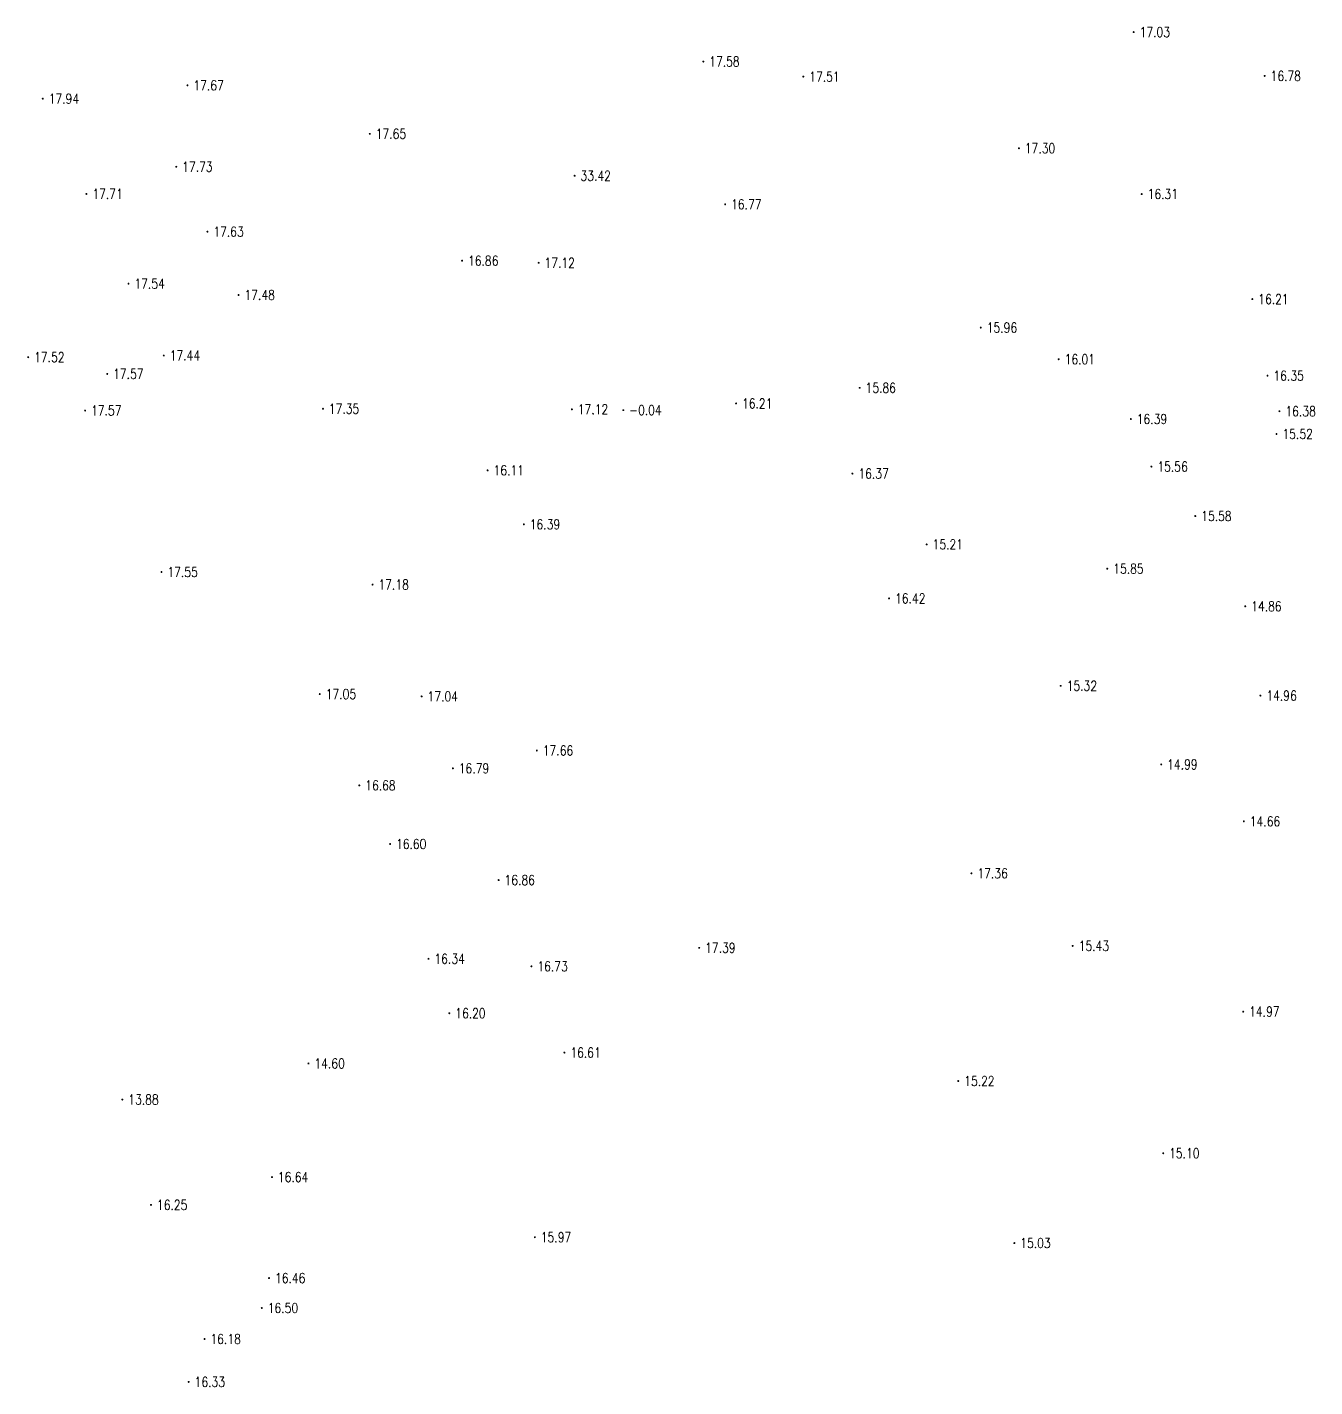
# Model space of a CAD drawing. Extents: x 476861 to 479475, y 2367369 to 2370541.
# Drawn here: x 478489.3 to 478619.9, y 2369786 to 2369923.9 of the extents above; entities that cross this region are included whole.
import ezdxf
from ezdxf.enums import TextEntityAlignment as Align

# ---------------------------------------------------------------- set-up
doc = ezdxf.new("R2010")
doc.units = 0
doc.header["$LTSCALE"] = 0.5
doc.layers.get('0').update_dxf_attribs({"linetype": 'CONTINUOUS'})
doc.layers.add('GCD', color=1, linetype='CONTINUOUS')
doc.styles.add('HZ', font='rs.shx', dxfattribs={"width": 0.8, "bigfont": 'hztxt.shx'})

# ---------------------------------------------------------------- blocks, each defined once
blk = doc.blocks.new('GC200')
at = {"linetype": 'Continuous', "const_width": 0.2, "flags": 128}
blk.add_lwpolyline([(-0.1, 0, 1), (0.1, 0, 1)], format="xyb", close=True, dxfattribs=at)

msp = doc.modelspace()

# ---------------------------------------------------------------- block references
at = {"layer": 'GCD', "linetype": 'Continuous'}
ref = msp.add_blockref('GC200', (478601.493, 2369923.422, 17.034), dxfattribs=dict(at, xscale=0.5, yscale=0.5, zscale=0.5))
ref.add_attrib('height', '17.03', dxfattribs={"linetype": 'Continuous', "height": 1, "style": 'HZ', "width": 0.8}).set_placement((478602.093, 2369923.422, 17.034), align=Align.MIDDLE_LEFT)
ref = msp.add_blockref('GC200', (478557.838, 2369920.436, 17.583), dxfattribs=dict(at, xscale=0.5, yscale=0.5, zscale=0.5))
ref.add_attrib('height', '17.58', dxfattribs={"linetype": 'Continuous', "height": 1, "style": 'HZ', "width": 0.8}).set_placement((478558.438, 2369920.436, 17.583), align=Align.MIDDLE_LEFT)
ref = msp.add_blockref('GC200', (478614.774, 2369918.98, 16.777), dxfattribs=dict(at, xscale=0.5, yscale=0.5, zscale=0.5))
ref.add_attrib('height', '16.78', dxfattribs={"linetype": 'Continuous', "height": 1, "style": 'HZ', "width": 0.8}).set_placement((478615.374, 2369918.98, 16.777), align=Align.MIDDLE_LEFT)
ref = msp.add_blockref('GC200', (478505.515, 2369918.017, 17.67), dxfattribs=dict(at, xscale=0.5, yscale=0.5, zscale=0.5))
ref.add_attrib('height', '17.67', dxfattribs={"linetype": 'Continuous', "height": 1, "style": 'HZ', "width": 0.8}).set_placement((478506.115, 2369918.017, 17.67), align=Align.MIDDLE_LEFT)
ref = msp.add_blockref('GC200', (478567.98, 2369918.906, 17.511), dxfattribs=dict(at, xscale=0.5, yscale=0.5, zscale=0.5))
ref.add_attrib('height', '17.51', dxfattribs={"linetype": 'Continuous', "height": 1, "style": 'HZ', "width": 0.8}).set_placement((478568.58, 2369918.906, 17.511), align=Align.MIDDLE_LEFT)
ref = msp.add_blockref('GC200', (478490.84, 2369916.667, 17.941), dxfattribs=dict(at, xscale=0.5, yscale=0.5, zscale=0.5))
ref.add_attrib('height', '17.94', dxfattribs={"linetype": 'Continuous', "height": 1, "style": 'HZ', "width": 0.8}).set_placement((478491.44, 2369916.667, 17.941), align=Align.MIDDLE_LEFT)
ref = msp.add_blockref('GC200', (478524.009, 2369913.103, 17.65), dxfattribs=dict(at, xscale=0.5, yscale=0.5, zscale=0.5))
ref.add_attrib('height', '17.65', dxfattribs={"linetype": 'Continuous', "height": 1, "style": 'HZ', "width": 0.8}).set_placement((478524.609, 2369913.103, 17.65), align=Align.MIDDLE_LEFT)
ref = msp.add_blockref('GC200', (478589.848, 2369911.641, 17.303), dxfattribs=dict(at, xscale=0.5, yscale=0.5, zscale=0.5))
ref.add_attrib('height', '17.30', dxfattribs={"linetype": 'Continuous', "height": 1, "style": 'HZ', "width": 0.8}).set_placement((478590.448, 2369911.641, 17.303), align=Align.MIDDLE_LEFT)
ref = msp.add_blockref('GC200', (478504.378, 2369909.76, 17.734), dxfattribs=dict(at, xscale=0.5, yscale=0.5, zscale=0.5))
ref.add_attrib('height', '17.73', dxfattribs={"linetype": 'Continuous', "height": 1, "style": 'HZ', "width": 0.8}).set_placement((478504.978, 2369909.76, 17.734), align=Align.MIDDLE_LEFT)
ref = msp.add_blockref('GC200', (478544.782, 2369908.848, 33.42), dxfattribs=dict(at, xscale=0.5, yscale=0.5, zscale=0.5))
ref.add_attrib('height', '33.42', dxfattribs={"linetype": 'Continuous', "height": 1, "style": 'HZ', "width": 0.8}).set_placement((478545.382, 2369908.848, 33.42), align=Align.MIDDLE_LEFT)
ref = msp.add_blockref('GC200', (478495.266, 2369907.009, 17.706), dxfattribs=dict(at, xscale=0.5, yscale=0.5, zscale=0.5))
ref.add_attrib('height', '17.71', dxfattribs={"linetype": 'Continuous', "height": 1, "style": 'HZ', "width": 0.8}).set_placement((478495.866, 2369907.009, 17.706), align=Align.MIDDLE_LEFT)
ref = msp.add_blockref('GC200', (478602.303, 2369906.995, 16.314), dxfattribs=dict(at, xscale=0.5, yscale=0.5, zscale=0.5))
ref.add_attrib('height', '16.31', dxfattribs={"linetype": 'Continuous', "height": 1, "style": 'HZ', "width": 0.8}).set_placement((478602.903, 2369906.995, 16.314), align=Align.MIDDLE_LEFT)
ref = msp.add_blockref('GC200', (478560.056, 2369905.951, 16.774), dxfattribs=dict(at, xscale=0.5, yscale=0.5, zscale=0.5))
ref.add_attrib('height', '16.77', dxfattribs={"linetype": 'Continuous', "height": 1, "style": 'HZ', "width": 0.8}).set_placement((478560.656, 2369905.951, 16.774), align=Align.MIDDLE_LEFT)
ref = msp.add_blockref('GC200', (478507.538, 2369903.181, 17.629), dxfattribs=dict(at, xscale=0.5, yscale=0.5, zscale=0.5))
ref.add_attrib('height', '17.63', dxfattribs={"linetype": 'Continuous', "height": 1, "style": 'HZ', "width": 0.8}).set_placement((478508.138, 2369903.181, 17.629), align=Align.MIDDLE_LEFT)
ref = msp.add_blockref('GC200', (478533.369, 2369900.231, 16.855), dxfattribs=dict(at, xscale=0.5, yscale=0.5, zscale=0.5))
ref.add_attrib('height', '16.86', dxfattribs={"linetype": 'Continuous', "height": 1, "style": 'HZ', "width": 0.8}).set_placement((478533.969, 2369900.231, 16.855), align=Align.MIDDLE_LEFT)
ref = msp.add_blockref('GC200', (478541.131, 2369900.019, 17.12), dxfattribs=dict(at, xscale=0.5, yscale=0.5, zscale=0.5))
ref.add_attrib('height', '17.12', dxfattribs={"linetype": 'Continuous', "height": 1, "style": 'HZ', "width": 0.8}).set_placement((478541.731, 2369900.019, 17.12), align=Align.MIDDLE_LEFT)
ref = msp.add_blockref('GC200', (478499.533, 2369897.908, 17.539), dxfattribs=dict(at, xscale=0.5, yscale=0.5, zscale=0.5))
ref.add_attrib('height', '17.54', dxfattribs={"linetype": 'Continuous', "height": 1, "style": 'HZ', "width": 0.8}).set_placement((478500.133, 2369897.908, 17.539), align=Align.MIDDLE_LEFT)
ref = msp.add_blockref('GC200', (478510.696, 2369896.758, 17.481), dxfattribs=dict(at, xscale=0.5, yscale=0.5, zscale=0.5))
ref.add_attrib('height', '17.48', dxfattribs={"linetype": 'Continuous', "height": 1, "style": 'HZ', "width": 0.8}).set_placement((478511.296, 2369896.758, 17.481), align=Align.MIDDLE_LEFT)
ref = msp.add_blockref('GC200', (478613.524, 2369896.334, 16.209), dxfattribs=dict(at, xscale=0.5, yscale=0.5, zscale=0.5))
ref.add_attrib('height', '16.21', dxfattribs={"linetype": 'Continuous', "height": 1, "style": 'HZ', "width": 0.8}).set_placement((478614.124, 2369896.334, 16.209), align=Align.MIDDLE_LEFT)
ref = msp.add_blockref('GC200', (478585.982, 2369893.449, 15.96), dxfattribs=dict(at, xscale=0.5, yscale=0.5, zscale=0.5))
ref.add_attrib('height', '15.96', dxfattribs={"linetype": 'Continuous', "height": 1, "style": 'HZ', "width": 0.8}).set_placement((478586.582, 2369893.449, 15.96), align=Align.MIDDLE_LEFT)
ref = msp.add_blockref('GC200', (478489.36, 2369890.444, 17.521), dxfattribs=dict(at, xscale=0.5, yscale=0.5, zscale=0.5))
ref.add_attrib('height', '17.52', dxfattribs={"linetype": 'Continuous', "height": 1, "style": 'HZ', "width": 0.8}).set_placement((478489.96, 2369890.444, 17.521), align=Align.MIDDLE_LEFT)
ref = msp.add_blockref('GC200', (478503.113, 2369890.615, 17.441), dxfattribs=dict(at, xscale=0.5, yscale=0.5, zscale=0.5))
ref.add_attrib('height', '17.44', dxfattribs={"linetype": 'Continuous', "height": 1, "style": 'HZ', "width": 0.8}).set_placement((478503.713, 2369890.615, 17.441), align=Align.MIDDLE_LEFT)
ref = msp.add_blockref('GC200', (478593.884, 2369890.238, 16.008), dxfattribs=dict(at, xscale=0.5, yscale=0.5, zscale=0.5))
ref.add_attrib('height', '16.01', dxfattribs={"linetype": 'Continuous', "height": 1, "style": 'HZ', "width": 0.8}).set_placement((478594.484, 2369890.238, 16.008), align=Align.MIDDLE_LEFT)
ref = msp.add_blockref('GC200', (478497.375, 2369888.748, 17.565), dxfattribs=dict(at, xscale=0.5, yscale=0.5, zscale=0.5))
ref.add_attrib('height', '17.57', dxfattribs={"linetype": 'Continuous', "height": 1, "style": 'HZ', "width": 0.8}).set_placement((478497.975, 2369888.748, 17.565), align=Align.MIDDLE_LEFT)
ref = msp.add_blockref('GC200', (478615.063, 2369888.563, 16.35), dxfattribs=dict(at, xscale=0.5, yscale=0.5, zscale=0.5))
ref.add_attrib('height', '16.35', dxfattribs={"linetype": 'Continuous', "height": 1, "style": 'HZ', "width": 0.8}).set_placement((478615.663, 2369888.563, 16.35), align=Align.MIDDLE_LEFT)
ref = msp.add_blockref('GC200', (478573.696, 2369887.337, 15.863), dxfattribs=dict(at, xscale=0.5, yscale=0.5, zscale=0.5))
ref.add_attrib('height', '15.86', dxfattribs={"linetype": 'Continuous', "height": 1, "style": 'HZ', "width": 0.8}).set_placement((478574.296, 2369887.337, 15.863), align=Align.MIDDLE_LEFT)
ref = msp.add_blockref('GC200', (478495.136, 2369885.032, 17.565), dxfattribs=dict(at, xscale=0.5, yscale=0.5, zscale=0.5))
ref.add_attrib('height', '17.57', dxfattribs={"linetype": 'Continuous', "height": 1, "style": 'HZ', "width": 0.8}).set_placement((478495.736, 2369885.032, 17.565), align=Align.MIDDLE_LEFT)
ref = msp.add_blockref('GC200', (478519.258, 2369885.209, 17.35), dxfattribs=dict(at, xscale=0.5, yscale=0.5, zscale=0.5))
ref.add_attrib('height', '17.35', dxfattribs={"linetype": 'Continuous', "height": 1, "style": 'HZ', "width": 0.8}).set_placement((478519.858, 2369885.209, 17.35), align=Align.MIDDLE_LEFT)
ref = msp.add_blockref('GC200', (478544.506, 2369885.159, 17.12), dxfattribs=dict(at, xscale=0.5, yscale=0.5, zscale=0.5))
ref.add_attrib('height', '17.12', dxfattribs={"linetype": 'Continuous', "height": 1, "style": 'HZ', "width": 0.8}).set_placement((478545.106, 2369885.159, 17.12), align=Align.MIDDLE_LEFT)
ref = msp.add_blockref('GC200', (478549.723, 2369885.07, -0.044), dxfattribs=dict(at, xscale=0.5, yscale=0.5, zscale=0.5))
ref.add_attrib('height', '-0.04', dxfattribs={"linetype": 'Continuous', "height": 1, "style": 'HZ', "width": 0.8}).set_placement((478550.323, 2369885.07, -0.044), align=Align.MIDDLE_LEFT)
ref = msp.add_blockref('GC200', (478561.161, 2369885.75, 16.21), dxfattribs=dict(at, xscale=0.5, yscale=0.5, zscale=0.5))
ref.add_attrib('height', '16.21', dxfattribs={"linetype": 'Continuous', "height": 1, "style": 'HZ', "width": 0.8}).set_placement((478561.761, 2369885.75, 16.21), align=Align.MIDDLE_LEFT)
ref = msp.add_blockref('GC200', (478616.277, 2369884.963, 16.376), dxfattribs=dict(at, xscale=0.5, yscale=0.5, zscale=0.5))
ref.add_attrib('height', '16.38', dxfattribs={"linetype": 'Continuous', "height": 1, "style": 'HZ', "width": 0.8}).set_placement((478616.877, 2369884.963, 16.376), align=Align.MIDDLE_LEFT)
ref = msp.add_blockref('GC200', (478601.203, 2369884.167, 16.388), dxfattribs=dict(at, xscale=0.5, yscale=0.5, zscale=0.5))
ref.add_attrib('height', '16.39', dxfattribs={"linetype": 'Continuous', "height": 1, "style": 'HZ', "width": 0.8}).set_placement((478601.803, 2369884.167, 16.388), align=Align.MIDDLE_LEFT)
ref = msp.add_blockref('GC200', (478615.975, 2369882.654, 15.516), dxfattribs=dict(at, xscale=0.5, yscale=0.5, zscale=0.5))
ref.add_attrib('height', '15.52', dxfattribs={"linetype": 'Continuous', "height": 1, "style": 'HZ', "width": 0.8}).set_placement((478616.575, 2369882.654, 15.516), align=Align.MIDDLE_LEFT)
ref = msp.add_blockref('GC200', (478535.961, 2369878.964, 16.11), dxfattribs=dict(at, xscale=0.5, yscale=0.5, zscale=0.5))
ref.add_attrib('height', '16.11', dxfattribs={"linetype": 'Continuous', "height": 1, "style": 'HZ', "width": 0.8}).set_placement((478536.561, 2369878.964, 16.11), align=Align.MIDDLE_LEFT)
ref = msp.add_blockref('GC200', (478603.287, 2369879.348, 15.564), dxfattribs=dict(at, xscale=0.5, yscale=0.5, zscale=0.5))
ref.add_attrib('height', '15.56', dxfattribs={"linetype": 'Continuous', "height": 1, "style": 'HZ', "width": 0.8}).set_placement((478603.887, 2369879.348, 15.564), align=Align.MIDDLE_LEFT)
ref = msp.add_blockref('GC200', (478572.964, 2369878.636, 16.369), dxfattribs=dict(at, xscale=0.5, yscale=0.5, zscale=0.5))
ref.add_attrib('height', '16.37', dxfattribs={"linetype": 'Continuous', "height": 1, "style": 'HZ', "width": 0.8}).set_placement((478573.564, 2369878.636, 16.369), align=Align.MIDDLE_LEFT)
ref = msp.add_blockref('GC200', (478539.637, 2369873.481, 16.388), dxfattribs=dict(at, xscale=0.5, yscale=0.5, zscale=0.5))
ref.add_attrib('height', '16.39', dxfattribs={"linetype": 'Continuous', "height": 1, "style": 'HZ', "width": 0.8}).set_placement((478540.237, 2369873.481, 16.388), align=Align.MIDDLE_LEFT)
ref = msp.add_blockref('GC200', (478607.741, 2369874.331, 15.582), dxfattribs=dict(at, xscale=0.5, yscale=0.5, zscale=0.5))
ref.add_attrib('height', '15.58', dxfattribs={"linetype": 'Continuous', "height": 1, "style": 'HZ', "width": 0.8}).set_placement((478608.341, 2369874.331, 15.582), align=Align.MIDDLE_LEFT)
ref = msp.add_blockref('GC200', (478580.492, 2369871.455, 15.21), dxfattribs=dict(at, xscale=0.5, yscale=0.5, zscale=0.5))
ref.add_attrib('height', '15.21', dxfattribs={"linetype": 'Continuous', "height": 1, "style": 'HZ', "width": 0.8}).set_placement((478581.092, 2369871.455, 15.21), align=Align.MIDDLE_LEFT)
ref = msp.add_blockref('GC200', (478502.881, 2369868.65, 17.547), dxfattribs=dict(at, xscale=0.5, yscale=0.5, zscale=0.5))
ref.add_attrib('height', '17.55', dxfattribs={"linetype": 'Continuous', "height": 1, "style": 'HZ', "width": 0.8}).set_placement((478503.481, 2369868.65, 17.547), align=Align.MIDDLE_LEFT)
ref = msp.add_blockref('GC200', (478598.814, 2369868.99, 15.849), dxfattribs=dict(at, xscale=0.5, yscale=0.5, zscale=0.5))
ref.add_attrib('height', '15.85', dxfattribs={"linetype": 'Continuous', "height": 1, "style": 'HZ', "width": 0.8}).set_placement((478599.414, 2369868.99, 15.849), align=Align.MIDDLE_LEFT)
ref = msp.add_blockref('GC200', (478524.286, 2369867.377, 17.179), dxfattribs=dict(at, xscale=0.5, yscale=0.5, zscale=0.5))
ref.add_attrib('height', '17.18', dxfattribs={"linetype": 'Continuous', "height": 1, "style": 'HZ', "width": 0.8}).set_placement((478524.886, 2369867.377, 17.179), align=Align.MIDDLE_LEFT)
ref = msp.add_blockref('GC200', (478576.683, 2369865.973, 16.42), dxfattribs=dict(at, xscale=0.5, yscale=0.5, zscale=0.5))
ref.add_attrib('height', '16.42', dxfattribs={"linetype": 'Continuous', "height": 1, "style": 'HZ', "width": 0.8}).set_placement((478577.283, 2369865.973, 16.42), align=Align.MIDDLE_LEFT)
ref = msp.add_blockref('GC200', (478612.807, 2369865.173, 14.86), dxfattribs=dict(at, xscale=0.5, yscale=0.5, zscale=0.5))
ref.add_attrib('height', '14.86', dxfattribs={"linetype": 'Continuous', "height": 1, "style": 'HZ', "width": 0.8}).set_placement((478613.407, 2369865.173, 14.86), align=Align.MIDDLE_LEFT)
ref = msp.add_blockref('GC200', (478594.09, 2369857.104, 15.32), dxfattribs=dict(at, xscale=0.5, yscale=0.5, zscale=0.5))
ref.add_attrib('height', '15.32', dxfattribs={"linetype": 'Continuous', "height": 1, "style": 'HZ', "width": 0.8}).set_placement((478594.69, 2369857.104, 15.32), align=Align.MIDDLE_LEFT)
ref = msp.add_blockref('GC200', (478518.938, 2369856.266, 17.051), dxfattribs=dict(at, xscale=0.5, yscale=0.5, zscale=0.5))
ref.add_attrib('height', '17.05', dxfattribs={"linetype": 'Continuous', "height": 1, "style": 'HZ', "width": 0.8}).set_placement((478519.538, 2369856.266, 17.051), align=Align.MIDDLE_LEFT)
ref = msp.add_blockref('GC200', (478529.267, 2369856.033, 17.038), dxfattribs=dict(at, xscale=0.5, yscale=0.5, zscale=0.5))
ref.add_attrib('height', '17.04', dxfattribs={"linetype": 'Continuous', "height": 1, "style": 'HZ', "width": 0.8}).set_placement((478529.867, 2369856.033, 17.038), align=Align.MIDDLE_LEFT)
ref = msp.add_blockref('GC200', (478614.344, 2369856.117, 14.96), dxfattribs=dict(at, xscale=0.5, yscale=0.5, zscale=0.5))
ref.add_attrib('height', '14.96', dxfattribs={"linetype": 'Continuous', "height": 1, "style": 'HZ', "width": 0.8}).set_placement((478614.944, 2369856.117, 14.96), align=Align.MIDDLE_LEFT)
ref = msp.add_blockref('GC200', (478540.952, 2369850.541, 17.66), dxfattribs=dict(at, xscale=0.5, yscale=0.5, zscale=0.5))
ref.add_attrib('height', '17.66', dxfattribs={"linetype": 'Continuous', "height": 1, "style": 'HZ', "width": 0.8}).set_placement((478541.552, 2369850.541, 17.66), align=Align.MIDDLE_LEFT)
ref = msp.add_blockref('GC200', (478532.439, 2369848.73, 16.789), dxfattribs=dict(at, xscale=0.5, yscale=0.5, zscale=0.5))
ref.add_attrib('height', '16.79', dxfattribs={"linetype": 'Continuous', "height": 1, "style": 'HZ', "width": 0.8}).set_placement((478533.039, 2369848.73, 16.789), align=Align.MIDDLE_LEFT)
ref = msp.add_blockref('GC200', (478604.281, 2369849.128, 14.985), dxfattribs=dict(at, xscale=0.5, yscale=0.5, zscale=0.5))
ref.add_attrib('height', '14.99', dxfattribs={"linetype": 'Continuous', "height": 1, "style": 'HZ', "width": 0.8}).set_placement((478604.881, 2369849.128, 14.985), align=Align.MIDDLE_LEFT)
ref = msp.add_blockref('GC200', (478522.946, 2369847.005, 16.679), dxfattribs=dict(at, xscale=0.5, yscale=0.5, zscale=0.5))
ref.add_attrib('height', '16.68', dxfattribs={"linetype": 'Continuous', "height": 1, "style": 'HZ', "width": 0.8}).set_placement((478523.546, 2369847.005, 16.679), align=Align.MIDDLE_LEFT)
ref = msp.add_blockref('GC200', (478612.662, 2369843.351, 14.664), dxfattribs=dict(at, xscale=0.5, yscale=0.5, zscale=0.5))
ref.add_attrib('height', '14.66', dxfattribs={"linetype": 'Continuous', "height": 1, "style": 'HZ', "width": 0.8}).set_placement((478613.262, 2369843.351, 14.664), align=Align.MIDDLE_LEFT)
ref = msp.add_blockref('GC200', (478526.065, 2369841.058, 16.596), dxfattribs=dict(at, xscale=0.5, yscale=0.5, zscale=0.5))
ref.add_attrib('height', '16.60', dxfattribs={"linetype": 'Continuous', "height": 1, "style": 'HZ', "width": 0.8}).set_placement((478526.665, 2369841.058, 16.596), align=Align.MIDDLE_LEFT)
ref = msp.add_blockref('GC200', (478585.034, 2369838.086, 17.36), dxfattribs=dict(at, xscale=0.5, yscale=0.5, zscale=0.5))
ref.add_attrib('height', '17.36', dxfattribs={"linetype": 'Continuous', "height": 1, "style": 'HZ', "width": 0.8}).set_placement((478585.634, 2369838.086, 17.36), align=Align.MIDDLE_LEFT)
ref = msp.add_blockref('GC200', (478537.075, 2369837.397, 16.856), dxfattribs=dict(at, xscale=0.5, yscale=0.5, zscale=0.5))
ref.add_attrib('height', '16.86', dxfattribs={"linetype": 'Continuous', "height": 1, "style": 'HZ', "width": 0.8}).set_placement((478537.675, 2369837.397, 16.856), align=Align.MIDDLE_LEFT)
ref = msp.add_blockref('GC200', (478595.306, 2369830.721, 15.43), dxfattribs=dict(at, xscale=0.5, yscale=0.5, zscale=0.5))
ref.add_attrib('height', '15.43', dxfattribs={"linetype": 'Continuous', "height": 1, "style": 'HZ', "width": 0.8}).set_placement((478595.906, 2369830.721, 15.43), align=Align.MIDDLE_LEFT)
ref = msp.add_blockref('GC200', (478529.965, 2369829.411, 16.338), dxfattribs=dict(at, xscale=0.5, yscale=0.5, zscale=0.5))
ref.add_attrib('height', '16.34', dxfattribs={"linetype": 'Continuous', "height": 1, "style": 'HZ', "width": 0.8}).set_placement((478530.565, 2369829.411, 16.338), align=Align.MIDDLE_LEFT)
ref = msp.add_blockref('GC200', (478557.422, 2369830.524, 17.392), dxfattribs=dict(at, xscale=0.5, yscale=0.5, zscale=0.5))
ref.add_attrib('height', '17.39', dxfattribs={"linetype": 'Continuous', "height": 1, "style": 'HZ', "width": 0.8}).set_placement((478558.022, 2369830.524, 17.392), align=Align.MIDDLE_LEFT)
ref = msp.add_blockref('GC200', (478540.402, 2369828.644, 16.731), dxfattribs=dict(at, xscale=0.5, yscale=0.5, zscale=0.5))
ref.add_attrib('height', '16.73', dxfattribs={"linetype": 'Continuous', "height": 1, "style": 'HZ', "width": 0.8}).set_placement((478541.002, 2369828.644, 16.731), align=Align.MIDDLE_LEFT)
ref = msp.add_blockref('GC200', (478532.074, 2369823.888, 16.2), dxfattribs=dict(at, xscale=0.5, yscale=0.5, zscale=0.5))
ref.add_attrib('height', '16.20', dxfattribs={"linetype": 'Continuous', "height": 1, "style": 'HZ', "width": 0.8}).set_placement((478532.674, 2369823.888, 16.2), align=Align.MIDDLE_LEFT)
ref = msp.add_blockref('GC200', (478612.596, 2369824.057, 14.97), dxfattribs=dict(at, xscale=0.5, yscale=0.5, zscale=0.5))
ref.add_attrib('height', '14.97', dxfattribs={"linetype": 'Continuous', "height": 1, "style": 'HZ', "width": 0.8}).set_placement((478613.196, 2369824.057, 14.97), align=Align.MIDDLE_LEFT)
ref = msp.add_blockref('GC200', (478543.749, 2369819.901, 16.61), dxfattribs=dict(at, xscale=0.5, yscale=0.5, zscale=0.5))
ref.add_attrib('height', '16.61', dxfattribs={"linetype": 'Continuous', "height": 1, "style": 'HZ', "width": 0.8}).set_placement((478544.349, 2369819.901, 16.61), align=Align.MIDDLE_LEFT)
ref = msp.add_blockref('GC200', (478517.79, 2369818.793, 14.6), dxfattribs=dict(at, xscale=0.5, yscale=0.5, zscale=0.5))
ref.add_attrib('height', '14.60', dxfattribs={"linetype": 'Continuous', "height": 1, "style": 'HZ', "width": 0.8}).set_placement((478518.39, 2369818.793, 14.6), align=Align.MIDDLE_LEFT)
ref = msp.add_blockref('GC200', (478583.701, 2369817.013, 15.22), dxfattribs=dict(at, xscale=0.5, yscale=0.5, zscale=0.5))
ref.add_attrib('height', '15.22', dxfattribs={"linetype": 'Continuous', "height": 1, "style": 'HZ', "width": 0.8}).set_placement((478584.301, 2369817.013, 15.22), align=Align.MIDDLE_LEFT)
ref = msp.add_blockref('GC200', (478498.912, 2369815.133, 13.884), dxfattribs=dict(at, xscale=0.5, yscale=0.5, zscale=0.5))
ref.add_attrib('height', '13.88', dxfattribs={"linetype": 'Continuous', "height": 1, "style": 'HZ', "width": 0.8}).set_placement((478499.512, 2369815.133, 13.884), align=Align.MIDDLE_LEFT)
ref = msp.add_blockref('GC200', (478604.483, 2369809.686, 15.1), dxfattribs=dict(at, xscale=0.5, yscale=0.5, zscale=0.5))
ref.add_attrib('height', '15.10', dxfattribs={"linetype": 'Continuous', "height": 1, "style": 'HZ', "width": 0.8}).set_placement((478605.083, 2369809.686, 15.1), align=Align.MIDDLE_LEFT)
ref = msp.add_blockref('GC200', (478514.086, 2369807.266, 16.639), dxfattribs=dict(at, xscale=0.5, yscale=0.5, zscale=0.5))
ref.add_attrib('height', '16.64', dxfattribs={"linetype": 'Continuous', "height": 1, "style": 'HZ', "width": 0.8}).set_placement((478514.686, 2369807.266, 16.639), align=Align.MIDDLE_LEFT)
ref = msp.add_blockref('GC200', (478501.82, 2369804.447, 16.254), dxfattribs=dict(at, xscale=0.5, yscale=0.5, zscale=0.5))
ref.add_attrib('height', '16.25', dxfattribs={"linetype": 'Continuous', "height": 1, "style": 'HZ', "width": 0.8}).set_placement((478502.42, 2369804.447, 16.254), align=Align.MIDDLE_LEFT)
ref = msp.add_blockref('GC200', (478540.749, 2369801.166, 15.972), dxfattribs=dict(at, xscale=0.5, yscale=0.5, zscale=0.5))
ref.add_attrib('height', '15.97', dxfattribs={"linetype": 'Continuous', "height": 1, "style": 'HZ', "width": 0.8}).set_placement((478541.349, 2369801.166, 15.972), align=Align.MIDDLE_LEFT)
ref = msp.add_blockref('GC200', (478589.386, 2369800.576, 15.03), dxfattribs=dict(at, xscale=0.5, yscale=0.5, zscale=0.5))
ref.add_attrib('height', '15.03', dxfattribs={"linetype": 'Continuous', "height": 1, "style": 'HZ', "width": 0.8}).set_placement((478589.986, 2369800.576, 15.03), align=Align.MIDDLE_LEFT)
ref = msp.add_blockref('GC200', (478513.791, 2369797.022, 16.458), dxfattribs=dict(at, xscale=0.5, yscale=0.5, zscale=0.5))
ref.add_attrib('height', '16.46', dxfattribs={"linetype": 'Continuous', "height": 1, "style": 'HZ', "width": 0.8}).set_placement((478514.391, 2369797.022, 16.458), align=Align.MIDDLE_LEFT)
ref = msp.add_blockref('GC200', (478513.056, 2369793.989, 16.496), dxfattribs=dict(at, xscale=0.5, yscale=0.5, zscale=0.5))
ref.add_attrib('height', '16.50', dxfattribs={"linetype": 'Continuous', "height": 1, "style": 'HZ', "width": 0.8}).set_placement((478513.656, 2369793.989, 16.496), align=Align.MIDDLE_LEFT)
ref = msp.add_blockref('GC200', (478507.247, 2369790.841, 16.181), dxfattribs=dict(at, xscale=0.5, yscale=0.5, zscale=0.5))
ref.add_attrib('height', '16.18', dxfattribs={"linetype": 'Continuous', "height": 1, "style": 'HZ', "width": 0.8}).set_placement((478507.847, 2369790.841, 16.181), align=Align.MIDDLE_LEFT)
ref = msp.add_blockref('GC200', (478505.64, 2369786.491, 16.329), dxfattribs=dict(at, xscale=0.5, yscale=0.5, zscale=0.5))
ref.add_attrib('height', '16.33', dxfattribs={"linetype": 'Continuous', "height": 1, "style": 'HZ', "width": 0.8}).set_placement((478506.24, 2369786.491, 16.329), align=Align.MIDDLE_LEFT)

doc.saveas('drawing.dxf')
